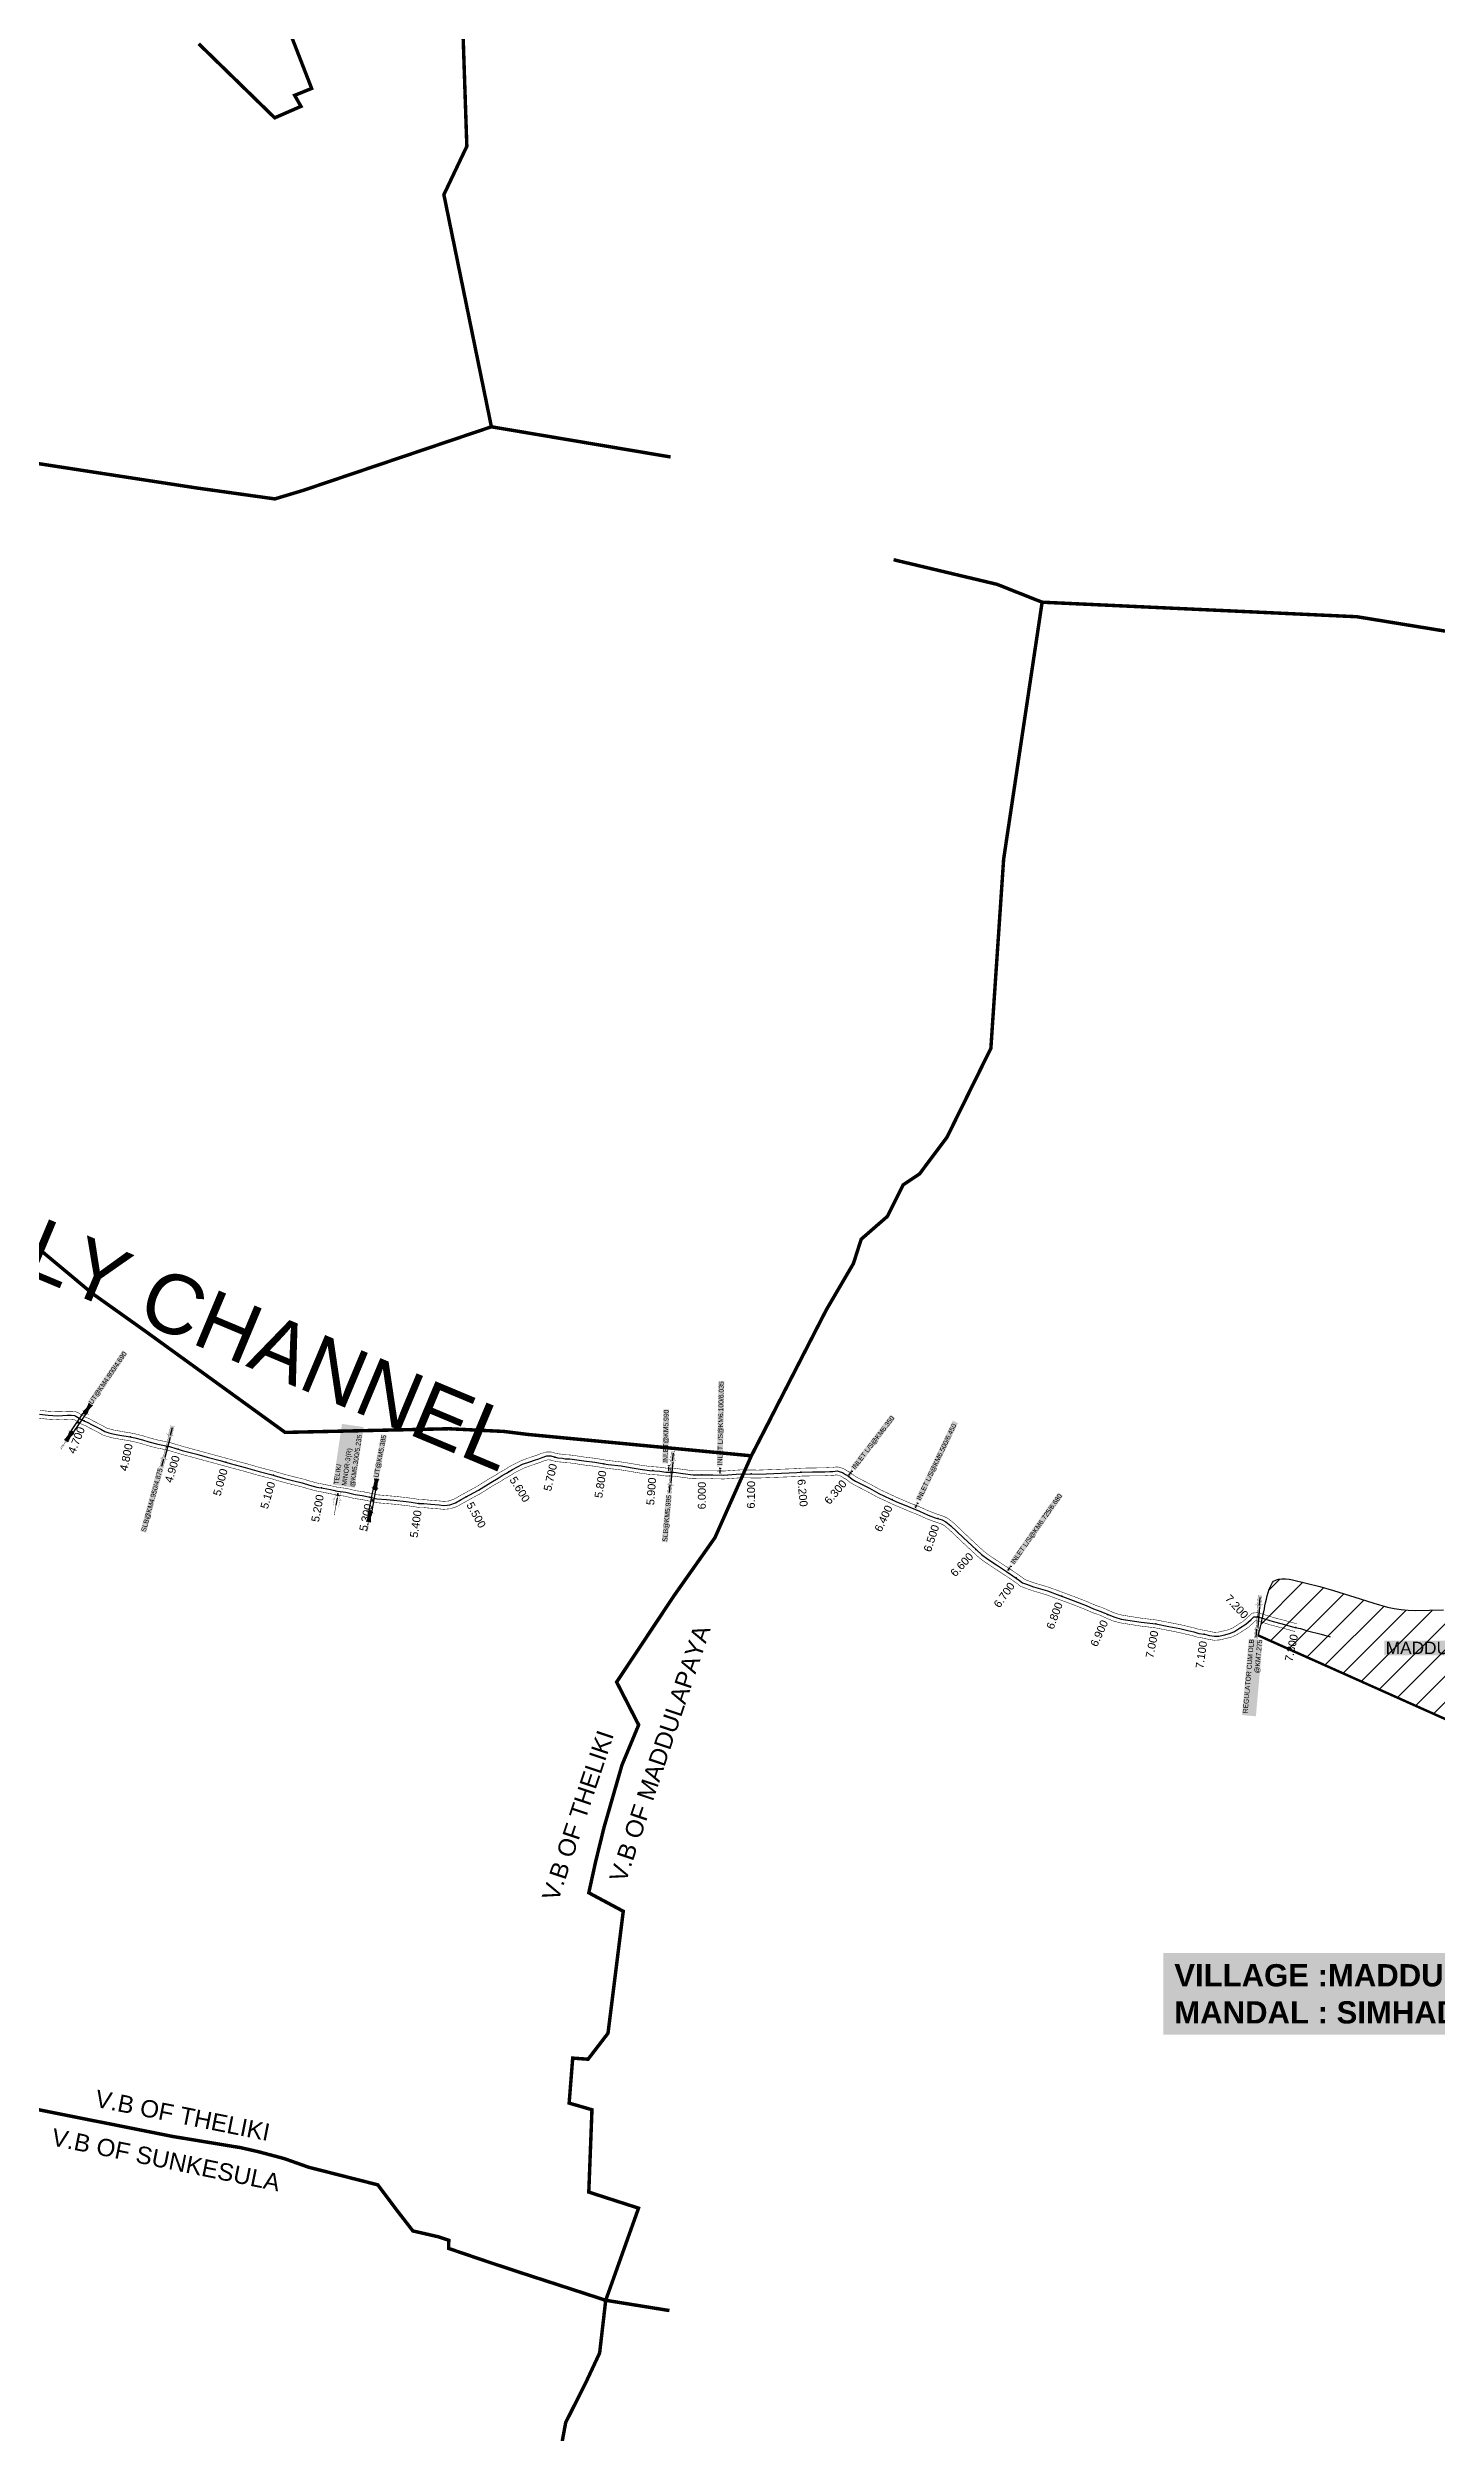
# Model space of a CAD drawing. Header units: inches. Extents: x 174104 to 230935, y 1583276 to 1631460.
# Drawn here: x 200773 to 203582, y 1622188 to 1627011 of the extents above; entities that cross this region are included whole.
import ezdxf
from ezdxf.enums import TextEntityAlignment as Align

# ---------------------------------------------------------------- set-up
doc = ezdxf.new("R2010")
doc.units = ezdxf.units.IN
doc.header["$LTSCALE"] = 15
doc.header["$MEASUREMENT"] = 0
doc.linetypes.add('ACAD_ISO02W100', pattern=[15, 12, -3])
doc.linetypes.add('HIDDEN2', pattern=[0.1875, 0.125, -0.0625])
for name, color, linetype in [('CANAL1', 7, 'Continuous'), ('CHANAGE', 1, 'Continuous'), ('POINT', 2, 'Continuous'), ('STRUCTURE', 5, 'Continuous'), ('TEXT', 1, 'Continuous'), ('text2', 7, 'Continuous'), ('Unknown_Line_Type', 7, 'Continuous'), ('VB', 72, 'Continuous'), ('VILLAGE BOUNDRY', 5, 'Continuous')]:
    doc.layers.add(name, color=color, linetype=linetype)
doc.styles.get("Standard").update_dxf_attribs({"font": 'arial.ttf'})
doc.dimstyles.get("Standard").update_dxf_attribs({"dimtxt": 0.18, "dimasz": 0.18, "dimexe": 0.18, "dimexo": 0.0625, "dimgap": 0.09, "dimtad": 0, "dimtih": 1, "dimtoh": 1, "dimdec": 4, "dimzin": 0, "dimdsep": 46, "dimtxsty": 'Standard', "dimcen": 0.09, "dimadec": 0, "dimazin": 0, "dimtfac": 1, "dimtdec": 4, "dimtofl": 0, "dimtmove": 0, "dimatfit": 3, "dimfxl": 1, "dimtolj": 1, "dimtzin": 0, "dimarcsym": 0})

# ---------------------------------------------------------------- blocks, each defined once
blk = doc.blocks.new('SLB')
at = {"layer": 'STRUCTURE'}
h = blk.add_hatch(dxfattribs=at)
h.set_pattern_fill('DOTS', color=6, scale=20, angle=320.37225, style=0)
h.set_pattern_definition([(320.372247934, (-159.4327, -72.9564), (1.2786241598, 0.5641323054), [0, -1.25])])
h.paths.add_polyline_path([(769699.5, 1706871.1), (769699.5, 1706861.1), (769729.1, 1706861.1), (769732.1, 1706863.1), (769792.1, 1706863.1), (769795.1, 1706861.1), (769824.7, 1706861.1), (769824.7, 1706871.1), (769795.1, 1706871.1), (769792.1, 1706869.1), (769732.1, 1706869.1), (769729.1, 1706871.1)])
at = {"layer": 'STRUCTURE', "color": 6, "linetype": 'ACAD_ISO02W100', "ltscale": 0.5, "const_width": 0.5}
for points in [[(769699.5, 1706871.1), (769729.1, 1706871.1)], [(769699.5, 1706861.1), (769729.1, 1706861.1)], [(769795.1, 1706871.1), (769824.7, 1706871.1)], [(769795.1, 1706861.1), (769824.7, 1706861.1)]]:
    blk.add_lwpolyline(points, dxfattribs=at)
at = {"layer": 'STRUCTURE', "color": 6, "const_width": 0.628}
for points in [[(769726.1, 1706877.1), (769726.1, 1706873.1), (769732.1, 1706869.1), (769792.1, 1706869.1), (769798.1, 1706873.1), (769798.1, 1706877.1)], [(769726.1, 1706855.1), (769726.1, 1706859.1), (769732.1, 1706863.1), (769792.1, 1706863.1), (769798.1, 1706859.1), (769798.1, 1706855.1)]]:
    blk.add_lwpolyline(points, dxfattribs=at)
at = {"layer": 'STRUCTURE', "color": 6}
blk.add_lwpolyline([(769732.1, 1706863.1), (769792.1, 1706863.1)], dxfattribs=at)
blk.add_lwpolyline([(769732.1, 1706863.1), (769792.1, 1706863.1)], dxfattribs=at)
at = {"layer": 'STRUCTURE', "color": 0}
blk.add_circle((769762.1, 1706866.1), 1.24, dxfattribs=at)
for points in [[(769703.8, 1706866), (769726.7, 1706866)], [(769818.6, 1706865.8), (769795.7, 1706865.8)]]:
    blk.add_leader(points, dimstyle='Standard', override={"dimasz": 10, "dimgap": 0.09, "dimtad": 0}, dxfattribs=at)
blk = doc.blocks.new('UT')
at = {"layer": 'STRUCTURE'}
h = blk.add_hatch(dxfattribs=at)
h.set_pattern_fill('DASH', color=150, scale=8, angle=-39.62775, style=0)
h.set_pattern_definition([(320.372247933, (-4370.464, -6260.8811), (1.40800153113, 0.132407282), [1, -1])])
h.paths.add_polyline_path([(765163, 1700681.9), (765165.6, 1700680.6), (765167.2, 1700680.3), (765169.1, 1700680), (765172.4, 1700679.6), (765176.4, 1700679.3), (765179.5, 1700679.5), (765183.1, 1700679.9), (765187.7, 1700680.9), (765188.9, 1700681.2), (765193.1, 1700682.2), (765196.1, 1700680.2), (765196.1, 1700672.2), (765193.1, 1700670.2), (765190.5, 1700670.8), (765188.1, 1700671.3), (765185.5, 1700671.8), (765183.6, 1700672.1), (765181, 1700672.5), (765180.3, 1700672.5), (765178.5, 1700672.6), (765176.7, 1700672.6), (765174.6, 1700672.5), (765172.5, 1700672.3), (765170.4, 1700672), (765168.5, 1700671.7), (765166.1, 1700671.2), (765165, 1700670.8), (765163, 1700669.7)])
h.paths.add_polyline_path([(765259.1, 1700682.2), (765256.1, 1700680.2), (765256.1, 1700672.2), (765259.1, 1700670.2), (765261.9, 1700671), (765264.4, 1700671.6), (765266.4, 1700672), (765269.1, 1700672.5), (765272.7, 1700673), (765276.1, 1700673.1), (765278.6, 1700672.9), (765281.2, 1700672.7), (765283.9, 1700672.3), (765286.4, 1700671.9), (765288, 1700671.3), (765289.2, 1700670.6), (765289.1, 1700682.7), (765287.6, 1700681.8), (765285.7, 1700681.2), (765283, 1700680.7), (765281.2, 1700680.4), (765276.7, 1700679.9), (765272.7, 1700679.9), (765268.7, 1700680.3), (765264.8, 1700681), (765261.2, 1700681.7)])
at = {"layer": 'STRUCTURE', "color": 150, "const_width": 0.628}
for points in [[(765190.1, 1700688.2), (765190.1, 1700684.2), (765196.1, 1700680.2), (765256.1, 1700680.2), (765262.1, 1700684.2), (765262.1, 1700688.2)], [(765190.1, 1700664.2), (765190.1, 1700668.2), (765196.1, 1700672.2), (765256.1, 1700672.2), (765262.1, 1700668.2), (765262.1, 1700664.2)]]:
    blk.add_lwpolyline(points, dxfattribs=at)
at = {"layer": 'STRUCTURE', "color": 150}
for points in [[(765196.1, 1700680.2), (765256.1, 1700680.2)], [(765196.1, 1700672.2), (765256.1, 1700672.2)], [(765196.1, 1700672.2), (765256.1, 1700672.2)]]:
    blk.add_lwpolyline(points, dxfattribs=at)
at = {"layer": 'STRUCTURE', "color": 0}
blk.add_circle((765226.1, 1700676.2), 1.89, dxfattribs=at)
at = {"layer": 'STRUCTURE', "color": 150}
for points in [[(765163, 1700681.9), (765164.4, 1700681.1), (765167.9, 1700680.2), (765171.2, 1700679.8), (765176.1, 1700679.4), (765184.7, 1700680.3), (765193.1, 1700682.2)], [(765163, 1700669.7), (765164.3, 1700670.6), (765167.8, 1700671.6), (765171.2, 1700672.1), (765176, 1700672.6), (765184.7, 1700672), (765193.1, 1700670.2)], [(765289.1, 1700682.7), (765287.8, 1700681.9), (765284.3, 1700680.9), (765280.9, 1700680.4), (765276.1, 1700679.8), (765267.4, 1700680.5), (765259.1, 1700682.2)], [(765289.2, 1700670.6), (765287.8, 1700671.4), (765284.2, 1700672.3), (765280.9, 1700672.7), (765276.1, 1700673.1), (765267.4, 1700672.2), (765259.1, 1700670.2)]]:
    blk.add_spline(points, degree=3, dxfattribs=at)
at = {"layer": 'STRUCTURE', "color": 0}
blk.add_text('STREAM', height=5, dxfattribs=at).set_placement((765148.2, 1700675.8), align=Align.MIDDLE_CENTER)
for points in [[(765190.9, 1700676), (765164.2, 1700675.8)], [(765289.3, 1700676.7), (765265.4, 1700676.4)]]:
    blk.add_leader(points, dimstyle='Standard', override={"dimasz": 10, "dimgap": 0.09, "dimtad": 0}, dxfattribs=at)
blk = doc.blocks.new('OT')
at = {"layer": 'STRUCTURE', "color": 190}
for points, const_width in [([(769751.4, 1706595.8), (769729.4, 1706595.8)], 0.5), ([(769751.4, 1706579), (769729.4, 1706579)], 0.5), ([(769775.2, 1706601.8), (769775.2, 1706597.8), (769769.2, 1706593.8), (769761.8, 1706593.8), (769754.4, 1706593.8), (769748.4, 1706597.8), (769748.4, 1706601.8)], 0.5), ([(769748.4, 1706573), (769748.4, 1706577), (769754.4, 1706581), (769761.8, 1706581), (769761.8, 1706581), (769761.8, 1706581), (769769.2, 1706581), (769775.2, 1706577), (769775.2, 1706573)], 0.5), ([(769761.8, 1706593.8), (769761.8, 1706581)], 2.5)]:
    blk.add_lwpolyline(points, dxfattribs=dict(at, const_width=const_width))
at = {"layer": 'STRUCTURE', "color": 0}
blk.add_circle((769761.8, 1706587.4), 1.87, dxfattribs=at)
blk.add_leader([(769732.6, 1706587.4), (769753.8, 1706587.4)], dimstyle='Standard', override={"dimasz": 10, "dimgap": 0.09, "dimtad": 0}, dxfattribs=at)

msp = doc.modelspace()

# ---------------------------------------------------------------- hatches: boundary and pattern name
at = {"layer": 'text2'}
h = msp.add_hatch(dxfattribs=at)
h.set_pattern_fill('ANSI31', color=5, scale=300)
h.paths.add_polyline_path([(203912.46091, 1623602.15088), (203862.54366, 1623617.31526), (203856.92586, 1623598.82293), (203756.5442, 1623629.82346), (203724.75059, 1623634.59225), (203606.53257, 1623627.39413), (203221.19943, 1623799.6637), (203226.03276, 1623816.86395), (203226.64589, 1623819.51587), (203227.31264, 1623822.46307), (203228.03686, 1623825.72666), (203228.82237, 1623829.32773), (203229.673, 1623833.28737), (203230.59258, 1623837.62668), (203231.58494, 1623842.36673), (203232.65392, 1623847.52864), (203233.80334, 1623853.13348), (203235.03704, 1623859.20235), (203236.36171, 1623865.74731), (203237.82441, 1623872.65358), (203239.50188, 1623879.71291), (203241.47158, 1623886.71487), (203243.81061, 1623893.46523), (203246.59023, 1623900.02888), (203250.05395, 1623906.37506), (203252.39641, 1623908.98109), (203255.31139, 1623910.93178), (203258.65162, 1623912.30343), (203262.22556, 1623913.21875), (203269.45582, 1623914.1009), (203276.60799, 1623914.01692), (203283.69597, 1623913.21082), (203290.73494, 1623911.92601), (203318.62852, 1623905.59626), (203346.20979, 1623898.59543), (203373.51855, 1623890.69391), (203427.80979, 1623873.32992), (203455.0809, 1623864.7143), (203482.62596, 1623857.01644), (203496.54403, 1623853.97238), (203510.5818, 1623851.73397), (203524.74578, 1623850.43529), (203538.99813, 1623849.92379), (203567.57021, 1623850.35034), (203596.04678, 1623851.5164), (203624.51506, 1623852.69173), (203653.07738, 1623853.4449), (203681.62257, 1623854.56317), (203695.82758, 1623855.65603), (203709.95486, 1623857.31658), (203723.97956, 1623859.70146), (203737.8669, 1623862.90243), (203751.57095, 1623866.93892), (203765.02464, 1623871.841), (203778.06191, 1623877.7086), (203790.48692, 1623884.6626), (203802.16708, 1623892.75274), (203813.26697, 1623901.69406), (203856.3015, 1623939.21212), (203866.92565, 1623948.70087), (203877.24119, 1623958.60845), (203887.03068, 1623969.10516), (203895.96935, 1623980.27481), (203903.72252, 1623992.19319), (203910.10876, 1624004.87031), (203921.01697, 1624031.26887), (203926.94982, 1624044.24872), (203933.99368, 1624056.66051), (203941.94512, 1624068.57715), (203950.35854, 1624080.18976), (203958.78826, 1624091.68952), (203966.78913, 1624103.26748), (203974.11424, 1624115.06658), (203981.01255, 1624127.10947), (203994.82942, 1624151.94322), (204002.39835, 1624164.74238), (204010.61105, 1624177.78913), (204014.40949, 1624184.37046), (204017.49272, 1624190.95975), (204019.47581, 1624197.53384), (204019.93451, 1624200.80796), (204019.97382, 1624204.0696), (204018.72614, 1624210.5526), (204016.09331, 1624217.01202), (204008.88848, 1624230.03111), (204005.41512, 1624236.67533), (204002.48991, 1624243.43858), (204000.10368, 1624250.30713), (203998.23242, 1624257.26572), (203996.85212, 1624264.29914), (203995.93877, 1624271.39215), (203995.46834, 1624278.52952), (203995.41684, 1624285.696), (203996.47517, 1624300.05441), (203998.94639, 1624314.30482), (204002.69478, 1624328.2327), (204007.58676, 1624341.62), (204013.48018, 1624354.25738), (204019.77241, 1624366.40494), (204022.66909, 1624372.59107), (204025.17556, 1624379.02135), (204027.12386, 1624385.82269), (204028.34603, 1624393.12204), (204028.67414, 1624401.04632), (204027.94024, 1624409.72246), (204026.11922, 1624419.11028), (204023.67259, 1624428.60031), (204021.16544, 1624437.46195), (204020.06576, 1624441.42881), (204019.16285, 1624444.96458), (204018.52735, 1624447.97794), (204018.2299, 1624450.37756), (204018.34113, 1624452.07212), (204018.93167, 1624452.97029), (204020.06697, 1624452.98658), (204021.72169, 1624452.1375), (204023.79325, 1624450.52638), (204026.17661, 1624448.25932), (204028.76673, 1624445.44239), (204031.45857, 1624442.1817), (204036.72723, 1624434.75336), (204041.14226, 1624426.82302), (204044.06194, 1624419.07193), (204045.54675, 1624411.58936), (204045.81227, 1624404.33377), (204045.07406, 1624397.26366), (204043.54771, 1624390.33749), (204038.99291, 1624376.75089), (204033.85416, 1624363.24559), (204029.24425, 1624349.61588), (204025.56738, 1624335.80249), (204023.18619, 1624321.75475), (204022.59478, 1624314.62717), (204022.46324, 1624307.42227), (204022.83125, 1624300.16807), (204023.72745, 1624292.96007), (204025.17917, 1624285.90171), (204027.21374, 1624279.09641), (204029.85836, 1624272.64735), (204033.11597, 1624266.61507), (204036.93705, 1624260.96783), (204041.26522, 1624255.66187), (204046.04413, 1624250.65343), (204051.21742, 1624245.89875), (204062.52164, 1624236.97564), (204074.72698, 1624228.54243), (204100.03761, 1624211.74601), (204112.41098, 1624203.11028), (204118.54539, 1624199.12223), (204124.68942, 1624195.59683), (204130.87644, 1624192.71615), (204137.13982, 1624190.66228), (204143.50607, 1624189.57796), (204149.97067, 1624189.42728), (204156.52028, 1624190.12368), (204163.14155, 1624191.58058), (204169.82114, 1624193.71143), (204176.54571, 1624196.42964), (204190.07642, 1624203.28187), (204203.62696, 1624211.44471), (204230.40097, 1624228.83101), (204237.04969, 1624232.64073), (204243.74013, 1624235.84691), (204250.50684, 1624238.24329), (204257.38441, 1624239.62357), (204264.40739, 1624239.78151), (204271.61035, 1624238.51081), (204279.00144, 1624235.63001), (204286.18162, 1624231.34004), (204292.4321, 1624226.14207), (204294.9814, 1624223.36173), (204297.02551, 1624220.54535), (204298.47351, 1624217.7566), (204299.23447, 1624215.05912), (204299.22398, 1624212.5136), (204298.44844, 1624210.13907), (204296.98088, 1624207.92402), (204294.8959, 1624205.85623), (204292.26807, 1624203.92348), (204289.17197, 1624202.11356), (204281.87332, 1624198.8133), (204273.5966, 1624195.8577), (204256.49395, 1624190.58947), (204248.6503, 1624188.08195), (204241.38911, 1624185.53055), (204234.64499, 1624182.83948), (204228.35255, 1624179.91297), (204222.44641, 1624176.65524), (204216.86119, 1624172.97051), (204211.53149, 1624168.76302), (204206.39194, 1624163.93698), (204201.39247, 1624158.40875), (204196.75791, 1624152.31223), (204192.95069, 1624145.96939), (204190.44105, 1624139.7084), (204189.81953, 1624136.71099), (204189.67094, 1624133.841), (204189.97501, 1624131.09367), (204190.70582, 1624128.46096), (204193.34381, 1624123.50721), (204197.37734, 1624118.91542), (204202.59882, 1624114.62122), (204208.80068, 1624110.56025), (204215.77533, 1624106.66816), (204223.31519, 1624102.88059), (204239.26024, 1624095.3616), (204254.97519, 1624087.48843), (204262.22897, 1624083.25863), (204268.90094, 1624078.77886), (204275.03, 1624074.06395), (204280.66814, 1624069.13295), (204285.86731, 1624064.00491), (204290.67951, 1624058.69886), (204299.35084, 1624047.62891), (204307.09792, 1624036.07545), (204321.48254, 1624012.12738), (204328.95165, 1624000.03745), (204337.09586, 1623988.06692), (204345.92153, 1623976.3267), (204355.3185, 1623964.91592), (204365.17656, 1623953.93367), (204375.38546, 1623943.47908), (204385.83498, 1623933.65126), (204396.4149, 1623924.54932), (204407.01499, 1623916.27237), (204417.53981, 1623908.89742), (204438.83359, 1623895.88956), (204450.0237, 1623889.49655), (204461.85826, 1623882.6685), (204474.54899, 1623875.02366), (204481.28157, 1623870.77565), (204488.3076, 1623866.18028), (204495.65352, 1623861.18984), (204503.34492, 1623855.757), (204506.86546, 1623853.05783), (204507.97683, 1623851.95341), (204508.34407, 1623851.14494), (204507.82727, 1623850.69427), (204506.55823, 1623850.5544), (204504.71774, 1623850.65868), (204502.48657, 1623850.94049), (204493.06069, 1623852.58439), (204489.13086, 1623853.29395), (204485.648, 1623853.92452), (204473.46012, 1623856.16634), (204460.53973, 1623858.69228), (204446.73744, 1623861.74179), (204432.48603, 1623865.45988), (204418.21826, 1623869.99152), (204404.36693, 1623875.48173), (204391.31253, 1623882.04771), (204379.08142, 1623889.61839), (204367.55306, 1623898.0446), (204356.60639, 1623907.17691), (204346.12038, 1623916.86589), (204326.04617, 1623937.31614), (204306.41383, 1623958.2615), (204267.10799, 1623999.84137), (204247.18055, 1624020.08928), (204226.90286, 1624039.72071), (204206.09411, 1624058.59878), (204184.41013, 1624076.7472), (204161.4768, 1624094.21914), (204149.42471, 1624102.7179), (204136.91582, 1624110.8008), (204130.47028, 1624114.3591), (204123.88632, 1624117.38943), (204117.15565, 1624119.73743), (204110.26999, 1624121.24869), (204103.22106, 1624121.76882), (204096.02357, 1624121.16254), (204088.87031, 1624119.44257), (204082.03728, 1624116.69077), (204075.80093, 1624112.98938), (204070.43721, 1624108.42066), (204066.11319, 1624103.07468), (204062.75026, 1624097.05901), (204060.23615, 1624090.48363), (204058.45861, 1624083.45853), (204057.30538, 1624076.09368), (204056.66417, 1624068.49909), (204056.46882, 1624053.06055), (204057.01848, 1624037.95719), (204058.83055, 1624009.19217), (204060.21096, 1623981.3559), (204060.22336, 1623967.41049), (204059.5029, 1623953.31053), (204057.8264, 1623939.08987), (204054.96642, 1623924.80082), (204052.96956, 1623917.7332), (204050.45482, 1623910.89477), (204047.30714, 1623904.43571), (204043.41142, 1623898.50621), (204038.65388, 1623893.25532), (204033.09081, 1623888.67943), (204021.16919, 1623880.28542), (204015.68146, 1623875.77963), (204011.08964, 1623870.60953), (204007.69217, 1623864.53593), (204005.0915, 1623857.85137), (204002.66963, 1623851.01685), (203999.8149, 1623844.48795), (203996.26863, 1623838.42022), (203992.30017, 1623832.52039), (203988.22221, 1623826.45845), (203984.49937, 1623820.01963), (203983.06214, 1623816.70237), (203982.08231, 1623813.35777), (203981.6903, 1623810.01422), (203981.95586, 1623806.69668), (203982.8329, 1623803.42351), (203984.26229, 1623800.21236), (203986.1849, 1623797.08086), (203988.54161, 1623794.04665), (203994.32084, 1623788.34067), (204001.11602, 1623783.18837), (204015.5928, 1623773.94919), (204022.1701, 1623769.46299), (204027.57047, 1623764.79951), (204029.65676, 1623762.33889), (204031.24176, 1623759.75908), (204032.25645, 1623757.03511), (204032.63182, 1623754.14204), (204032.29896, 1623751.05506), (204031.23393, 1623747.8057), (204029.52379, 1623744.56479), (204027.27251, 1623741.52426), (204024.58402, 1623738.87605), (204021.5621, 1623736.81032), (204018.29816, 1623735.38478), (204014.86297, 1623734.43639), (204007.75414, 1623733.23539), (204000.78093, 1623731.75041), (203994.25408, 1623729.17808), (203988.1598, 1623725.61888), (203982.46051, 1623721.23958), (203977.11863, 1623716.20692), (203972.0966, 1623710.68765), (203967.35683, 1623704.84852), (203958.57378, 1623692.8777), (203954.46491, 1623687.0597), (203950.72974, 1623681.08795), (203947.77172, 1623674.20617), (203945.1947, 1623666.82771), (203943.55755, 1623663.62201), (203941.40658, 1623661.12419), (203938.53618, 1623659.61618), (203934.98726, 1623659.05192), (203927.41028, 1623658.71771), (203924.19815, 1623657.87907), (203921.84374, 1623655.97357), (203920.28465, 1623653.08937), (203919.31769, 1623649.50098), (203918.3468, 1623641.31048), (203917.51765, 1623633.31876), (203916.5371, 1623625.96691), (203915.47847, 1623619.21335), (203914.41526, 1623613.01623), (203913.40663, 1623607.33727)])
h.paths.add_polyline_path([(203470.33763, 1623748.12159), (203859.33831, 1623748.12159), (203859.33831, 1623799.63933), (203470.33763, 1623799.63933)], flags=24)

# ---------------------------------------------------------------- linework, layer by layer
at = {"layer": 'CANAL1', "color": 200, "const_width": 1}
for points in [[(200757.32021, 1624254.87421), (200774.18979, 1624252.91432), (200792.59351, 1624252.0419), (200802.23312, 1624252.31598), (200811.6461, 1624252.79744), (200820.71166, 1624252.9685), (200828.34923, 1624252.22487), (200833.54826, 1624250.55011), (200837.50055, 1624247.93989), (200844.23893, 1624244.04796), (200849.3449, 1624240.89723), (200857.34656, 1624237.67091), (200865.00555, 1624233.36363), (200883.90147, 1624223.73745), (200891.63354, 1624219.21851), (200898.44677, 1624217.29759), (200906.55517, 1624214.92652), (200916.01028, 1624213.36256), (200924.20609, 1624211.59527), (200936.62083, 1624209.91127), (200950.94461, 1624206.97711), (200967.02385, 1624202.94388), (200979.65495, 1624198.90397), (200997.43461, 1624194.23449), (201007.18898, 1624192.47774), (201021.03315, 1624189.35129), (201047.33569, 1624181.47776), (201076.37846, 1624173.62819), (201097.61337, 1624167.84368), (201123.685, 1624160.83391), (201143.90157, 1624155.21175), (201174.67708, 1624147.00636), (201202.54968, 1624138.97751), (201226.38746, 1624132.79337), (201251.27271, 1624125.55749), (201269.65741, 1624120.75034), (201289.68543, 1624115.84057), (201304.72222, 1624111.40458), (201318.99291, 1624107.5306), (201331.70419, 1624105.12718), (201346.26864, 1624102.23091), (201360.64069, 1624098.949), (201377.37763, 1624096.97552), (201396.32233, 1624092.23099), (201410.12569, 1624090.41391), (201426.90861, 1624086.97619), (201439.66407, 1624083.95889), (201459.08001, 1624082.26413), (201473.41021, 1624081.08307), (201498.86835, 1624078.29483), (201509.48944, 1624076.84393), (201524.75676, 1624074.49434), (201534.2665, 1624074.22764), (201548.42433, 1624072.81277), (201565.21017, 1624071.55755), (201573.803, 1624070.68284), (201580.09194, 1624071.15617), (201584.30257, 1624071.53915), (201594.35033, 1624075.02875), (201605.50045, 1624081.47127), (201622.89465, 1624091.04511), (201640.14794, 1624100.37041), (201665.01197, 1624116.0306), (201679.55406, 1624124.26672), (201688.06556, 1624129.78673), (201696.471, 1624134.40871), (201708.92954, 1624142.17298), (201730.36968, 1624153.05197), (201745.06574, 1624158.34914), (201755.05746, 1624161.74516), (201763.18812, 1624164.48095), (201770.0704, 1624167.21407), (201781.40634, 1624170.6181), (201791.98743, 1624170.51785), (201799.16443, 1624168.29037), (201805.79435, 1624166.78963), (201815.00115, 1624165.93875), (201820.32583, 1624165.04016), (201830.00037, 1624164.5051), (201844.1236, 1624162.57605), (201858.2613, 1624160.32754), (201880.36375, 1624157.71394), (201907.47916, 1624153.27573), (201933.86644, 1624150.31778), (201952.60524, 1624147.28529), (201972.40659, 1624143.90408), (201990.7837, 1624141.29715), (202012.02482, 1624139.77412), (202023.86392, 1624137.98845), (202039.76347, 1624137.80948), (202058.75113, 1624135.27036), (202078.8192, 1624132.49891), (202101.02658, 1624132.41789), (202117.94332, 1624132.4925), (202139.70349, 1624132.02255), (202174.10749, 1624134.42437), (202210.1991, 1624133.94235), (202241.22861, 1624135.13373), (202287.37128, 1624136.93825), (202297.7368, 1624137.89547), (202319.80042, 1624138.30566), (202344.60811, 1624138.52265), (202354.39919, 1624139.1274), (202355.40341, 1624139.19125), (202360.48214, 1624139.31076), (202364.41158, 1624139.98465), (202370.41454, 1624140.36616), (202375.9272, 1624139.15532), (202384.33425, 1624136.05634), (202390.67616, 1624131.95555), (202397.19383, 1624128.7004), (202404.91904, 1624122.18921), (202410.72579, 1624118.78407), (202438.60318, 1624104.3811), (202457.341, 1624094.0749), (202491.90318, 1624077.97915), (202519.62457, 1624066.25272), (202539.47011, 1624058.36205), (202556.79415, 1624050.41376), (202570.7005, 1624045.23828), (202585.03507, 1624040.50763), (202594.0369, 1624035.94709), (202604.75554, 1624027.50961), (202617.4832, 1624015.59101), (202630.90481, 1624002.73253), (202647.52872, 1623987.14717), (202666.91965, 1623969.24164), (202679.07628, 1623960.16298), (202696.44291, 1623948.77693), (202716.26949, 1623935.61234), (202729.63074, 1623926.92399), (202743.43905, 1623917.24581), (202748.58541, 1623913.05153), (202755.26665, 1623910.43254), (202769.40907, 1623905.43037), (202797.50562, 1623897.08814), (202822.65696, 1623887.82915), (202849.89518, 1623877.80723), (202876.49814, 1623867.41572), (202891.03847, 1623860.98334), (202906.21365, 1623855.74126), (202925.76337, 1623846.93098), (202933.69184, 1623843.8574), (202946.07232, 1623840.58529), (202985.91742, 1623834.29654), (203015.28329, 1623830.77063), (203041.81516, 1623825.65225), (203064.18793, 1623821.21095), (203080.94175, 1623817.27572), (203092.97162, 1623814.39918), (203103.15369, 1623811.29723), (203114.18545, 1623809.73636), (203124.56504, 1623807.16839), (203133.2097, 1623805.83436), (203140.84026, 1623806.30109), (203152.02835, 1623808.87127), (203162.40647, 1623811.49828), (203169.94289, 1623814.8871), (203179.27105, 1623820.68859), (203191.68281, 1623828.67956), (203201.50138, 1623837.73522), (203204.38053, 1623840.4145), (203209.19023, 1623844.68497), (203219.42107, 1623845.59092), (203225.06627, 1623843.91511), (203236.44555, 1623840.74399), (203253.94097, 1623835.25106), (203271.53931, 1623830.77768), (203297.20475, 1623823.68737), (203299.01182, 1623823.30071)], [(200754.91552, 1624239.04597), (200772.88624, 1624236.95815), (200792.44185, 1624236.03112), (200802.86923, 1624236.3276), (200812.20583, 1624236.80515), (200820.08524, 1624236.95383), (200825.08363, 1624236.46717), (200826.55805, 1624235.99221), (200829.08307, 1624234.3246), (200836.03493, 1624230.30938), (200842.10022, 1624226.56669), (200850.40462, 1624223.2183), (200857.4495, 1624219.25638), (200876.22701, 1624209.69053), (200885.32469, 1624204.37347), (200894.03043, 1624201.91896), (200902.99137, 1624199.2986), (200913.01668, 1624197.64033), (200921.44031, 1624195.8239), (200933.93706, 1624194.12878), (200947.39111, 1624191.37279), (200962.63592, 1624187.54886), (200975.18262, 1624183.53594), (200993.97917, 1624178.5994), (201004.00719, 1624176.79336), (201016.97191, 1624173.86552), (201042.95341, 1624166.08809), (201072.18851, 1624158.18654), (201093.43357, 1624152.39926), (201119.46433, 1624145.40048), (201139.69705, 1624139.77383), (201170.40129, 1624131.58745), (201198.32562, 1624123.54369), (201222.144, 1624117.36459), (201247.01451, 1624110.13299), (201265.72865, 1624105.2397), (201285.51479, 1624100.38923), (201300.36221, 1624096.00911), (201315.40528, 1624091.92545), (201328.65752, 1624089.41974), (201342.92667, 1624086.5822), (201357.91508, 1624083.15954), (201374.48549, 1624081.2057), (201393.3249, 1624076.48754), (201407.47287, 1624074.62509), (201423.4609, 1624071.35019), (201437.11342, 1624068.12069), (201457.72724, 1624066.32137), (201471.88186, 1624065.15479), (201496.91424, 1624062.41317), (201507.18964, 1624061.00949), (201523.31003, 1624058.52862), (201533.2454, 1624058.24999), (201547.03203, 1624056.87221), (201563.80318, 1624055.61809), (201573.59159, 1624054.62168), (201581.41709, 1624055.21065), (201586.36232, 1624055.66045), (201587.56966, 1624055.73634), (201601.03724, 1624060.41364), (201613.36115, 1624067.53438), (201630.55616, 1624076.99858), (201648.22425, 1624086.54808), (201673.22245, 1624102.29277), (201687.85704, 1624110.58128), (201696.28409, 1624116.04652), (201704.56296, 1624120.59891), (201716.79586, 1624128.22256), (201736.72662, 1624138.33567), (201750.35336, 1624143.24739), (201760.18318, 1624146.58839), (201768.69602, 1624149.45277), (201775.33369, 1624152.08876), (201783.68258, 1624154.59582), (201789.4876, 1624154.54082), (201795.02056, 1624152.82359), (201803.28128, 1624150.9537), (201812.93078, 1624150.06191), (201818.54724, 1624149.11408), (201828.47348, 1624148.5651), (201841.78412, 1624146.74704), (201856.06442, 1624144.47585), (201878.13096, 1624141.86649), (201905.29434, 1624137.42043), (201931.69594, 1624134.46088), (201949.98062, 1624131.50188), (201969.93592, 1624128.09438), (201989.08589, 1624125.3778), (202010.25685, 1624123.85981), (202022.57458, 1624122.00195), (202038.6088, 1624121.82147), (202056.59633, 1624119.41609), (202077.69055, 1624116.50292), (202101.03267, 1624116.41776), (202117.80584, 1624116.49174), (202140.0887, 1624116.0105), (202174.55858, 1624118.41692), (202210.39933, 1624117.93825), (202241.84247, 1624119.14551), (202288.42028, 1624120.96704), (202298.62234, 1624121.90917), (202320.0191, 1624122.30696), (202345.17166, 1624122.52697), (202355.4, 1624123.15872), (202356.09952, 1624123.2032), (202362.03086, 1624123.34277), (202366.27651, 1624124.0709), (202369.18173, 1624124.25553), (202371.42291, 1624123.76326), (202377.13599, 1624121.65732), (202382.73342, 1624118.03793), (202388.33972, 1624115.23795), (202395.64971, 1624109.07673), (202403.00137, 1624104.76563), (202431.07436, 1624090.26161), (202450.10006, 1624079.79707), (202485.40706, 1624063.35445), (202513.55138, 1624051.44911), (202533.17409, 1624043.64705), (202550.65938, 1624035.62477), (202565.40115, 1624030.13838), (202578.87782, 1624025.69085), (202585.38873, 1624022.39227), (202594.31992, 1624015.36183), (202606.48026, 1624003.97449), (202619.8985, 1623991.11923), (202636.62969, 1623975.43329), (202656.67776, 1623956.92096), (202669.89446, 1623947.05063), (202687.63126, 1623935.42189), (202707.4829, 1623922.24066), (202720.67524, 1623913.66214), (202733.78066, 1623904.47663), (202740.41671, 1623899.06824), (202749.67779, 1623895.43797), (202764.46111, 1623890.20912), (202792.45966, 1623881.89599), (202817.12951, 1623872.81425), (202844.22144, 1623862.84615), (202870.34791, 1623852.64077), (202885.17962, 1623846.07949), (202900.3025, 1623840.85547), (202919.58039, 1623832.1677), (202928.74067, 1623828.61659), (202942.77238, 1623824.90806), (202983.71577, 1623818.44597), (203012.8111, 1623814.95255), (203038.74205, 1623809.95009), (203060.79989, 1623805.57131), (203077.25195, 1623801.70695), (203088.77584, 1623798.9514), (203099.68069, 1623795.62926), (203111.13546, 1623794.00854), (203121.41733, 1623791.46475), (203132.46955, 1623789.75919), (203143.13535, 1623790.41156), (203155.78307, 1623793.31707), (203167.69063, 1623796.33122), (203177.48244, 1623800.7342), (203187.82722, 1623807.16796), (203201.51057, 1623815.97761), (203212.37512, 1623825.99797), (203215.14348, 1623828.57415), (203215.8633, 1623829.21327), (203217.79293, 1623829.38414), (203220.64175, 1623828.53845), (203231.90041, 1623825.40094), (203249.57038, 1623819.85322), (203267.43773, 1623815.31145), (203293.39732, 1623808.13988), (203295.58108, 1623807.67262)]]:
    msp.add_lwpolyline(points, dxfattribs=at)
at = {"layer": 'CANAL1', "color": 1, "linetype": 'HIDDEN2', "ltscale": 4, "const_width": 1}
msp.add_lwpolyline([(200756.11786, 1624246.96009), (200773.53802, 1624244.93624), (200792.51768, 1624244.03651), (200802.55118, 1624244.32179), (200811.92596, 1624244.8013), (200820.39845, 1624244.96117), (200826.71643, 1624244.34602), (200830.05316, 1624243.27116), (200833.29181, 1624241.13225), (200840.13693, 1624237.17867), (200845.72256, 1624233.73196), (200853.87559, 1624230.4446), (200861.22752, 1624226.31), (200880.06424, 1624216.71399), (200888.47912, 1624211.79599), (200896.2386, 1624209.60828), (200904.77327, 1624207.11256), (200914.51348, 1624205.50144), (200922.8232, 1624203.70958), (200935.27895, 1624202.02003), (200949.16786, 1624199.17495), (200964.82989, 1624195.24637), (200977.41879, 1624191.21995), (200995.70689, 1624186.41694), (201005.59808, 1624184.63555), (201019.00253, 1624181.6084), (201045.14455, 1624173.78292), (201074.28349, 1624165.90737), (201095.52347, 1624160.12147), (201121.57466, 1624153.11719), (201141.79931, 1624147.49279), (201172.53919, 1624139.2969), (201200.43765, 1624131.2606), (201224.26573, 1624125.07898), (201249.14361, 1624117.84524), (201267.69303, 1624112.99502), (201287.60011, 1624108.1149), (201302.54222, 1624103.70684), (201317.19909, 1624099.72802), (201330.18086, 1624097.27346), (201344.59765, 1624094.40655), (201359.27789, 1624091.05427), (201375.93156, 1624089.09061), (201394.82361, 1624084.35926), (201408.79928, 1624082.5195), (201425.18476, 1624079.16319), (201438.38875, 1624076.03979), (201458.40363, 1624074.29275), (201472.64604, 1624073.11893), (201497.89129, 1624070.354), (201508.33954, 1624068.92671), (201524.03339, 1624066.51148), (201533.75595, 1624066.23881), (201547.72818, 1624064.84249), (201564.50667, 1624063.58782), (201573.69729, 1624062.65226), (201580.75451, 1624063.18341), (201585.74895, 1624063.63769), (201585.97727, 1624063.65204), (201597.69379, 1624067.72119), (201609.4308, 1624074.50282), (201626.72541, 1624084.02184), (201644.1861, 1624093.45924), (201669.11721, 1624109.16168), (201683.70555, 1624117.424), (201692.17483, 1624122.91663), (201700.51698, 1624127.50381), (201712.8627, 1624135.19777), (201733.54815, 1624145.69382), (201747.70955, 1624150.79826), (201757.62032, 1624154.16677), (201765.94207, 1624156.96686), (201772.70205, 1624159.65142), (201782.54446, 1624162.60696), (201790.73751, 1624162.52933), (201797.09249, 1624160.55698), (201804.53781, 1624158.87167), (201813.96597, 1624158.00033), (201819.43654, 1624157.07712), (201829.23692, 1624156.5351), (201842.95386, 1624154.66155), (201857.16286, 1624152.40169), (201879.24735, 1624149.79021), (201906.38675, 1624145.34808), (201932.78119, 1624142.38933), (201951.29293, 1624139.39358), (201971.17125, 1624135.99923), (201989.9348, 1624133.33748), (202011.14084, 1624131.81696), (202023.21925, 1624129.9952), (202039.18613, 1624129.81548), (202057.67373, 1624127.34322), (202078.25487, 1624124.50091), (202101.02962, 1624124.41783), (202117.87458, 1624124.49212), (202139.8961, 1624124.01653), (202174.33304, 1624126.42065), (202210.29922, 1624125.9403), (202241.53554, 1624127.13962), (202287.89578, 1624128.95265), (202298.17957, 1624129.90232), (202319.90976, 1624130.30631), (202344.88988, 1624130.52481), (202354.89959, 1624131.14306), (202355.75146, 1624131.19722), (202361.2565, 1624131.32676), (202365.34404, 1624132.02777), (202369.79813, 1624132.31085), (202373.67505, 1624131.45929), (202380.73512, 1624128.85683), (202386.70479, 1624124.99674), (202392.76677, 1624121.96918), (202400.28438, 1624115.63297), (202406.86358, 1624111.77485), (202434.83877, 1624097.32136), (202453.72053, 1624086.93598), (202488.65512, 1624070.6668), (202516.58797, 1624058.85092), (202536.3221, 1624051.00455), (202553.72676, 1624043.01927), (202568.05082, 1624037.68833), (202581.95645, 1624033.09924), (202589.71282, 1624029.16968), (202599.53773, 1624021.43572), (202611.98173, 1624009.78275), (202625.40166, 1623996.92588), (202642.0792, 1623981.29023), (202661.79871, 1623963.0813), (202674.48537, 1623953.60681), (202692.03709, 1623942.09941), (202711.8762, 1623928.9265), (202725.15299, 1623920.29306), (202738.60985, 1623910.86122), (202744.50106, 1623906.05988), (202752.47222, 1623902.93526), (202766.93509, 1623897.81975), (202794.98264, 1623889.49207), (202819.89324, 1623880.3217), (202847.05831, 1623870.32669), (202873.42303, 1623860.02824), (202888.10904, 1623853.53141), (202903.25807, 1623848.29837), (202922.67188, 1623839.54934), (202931.21625, 1623836.237), (202944.42235, 1623832.74667), (202984.81659, 1623826.37126), (203014.04719, 1623822.86159), (203040.27861, 1623817.80117), (203062.49391, 1623813.39113), (203079.09685, 1623809.49134), (203090.87373, 1623806.67529), (203101.41719, 1623803.46325), (203112.66046, 1623801.87245), (203122.99118, 1623799.31657), (203132.83962, 1623797.79677), (203141.9878, 1623798.35633), (203153.90571, 1623801.09417), (203165.04855, 1623803.91475), (203173.71267, 1623807.81065), (203183.54914, 1623813.92827), (203196.59669, 1623822.32859), (203206.93825, 1623831.8666), (203209.76201, 1623834.49433), (203212.52676, 1623836.94912), (203218.607, 1623837.48753), (203222.85401, 1623836.22678), (203234.17298, 1623833.07247), (203251.75568, 1623827.55214), (203269.48852, 1623823.04456), (203295.30104, 1623815.91362), (203297.22382, 1623815.5022)], dxfattribs=at)
at = {"layer": 'CANAL1', "color": 1, "linetype": 'HIDDEN2', "ltscale": 4, "const_width": 1, "elevation": 142}
msp.add_lwpolyline([(201360.11615, 1624086.20938), (201352.29626, 1624042.40029)], dxfattribs=at)
at = {"layer": 'POINT'}
for p in [(200835, 1624230, 144), (201014, 1624181, 145), (202029, 1624137, 148), (202034, 1624129, 149), (202133.01901, 1624132.16692), (202397.19383, 1624128.7004), (201360, 1624086, 146), (201430, 1624073, 147), (202530.01271, 1624062.12235), (202717.83846, 1623934.59209), (203221, 1623837, 154)]:
    msp.add_point(p, dxfattribs=at)
at = {"layer": 'text2', "color": 1, "const_width": 5, "elevation": 154}
msp.add_lwpolyline([(203221.19943, 1623799.6637), (203606.53257, 1623627.39413), (203640.63292, 1623627.52699), (203689.84744, 1623631.66065), (203724.75059, 1623634.59225), (203756.5442, 1623629.82346), (203797.25025, 1623616.95181), (203856.92586, 1623598.82293), (203862.54366, 1623617.31526)], dxfattribs=at)
at = {"layer": 'text2', "color": 5}
msp.add_polyline3d([(203606.53257, 1623627.39413, 154), (203221.19943, 1623799.6637, 154), (203226.03276, 1623816.86395, 42.45487), (203226.64589, 1623819.51587, 35.87015), (203227.31264, 1623822.46307, 29.72892), (203228.03686, 1623825.72666, 24.06284), (203228.82237, 1623829.32773, 18.9036), (203229.673, 1623833.28737, 14.28288), (203230.59258, 1623837.62668, 10.23235), (203231.58494, 1623842.36673, 6.78369), (203232.65392, 1623847.52864, 3.96857), (203233.80334, 1623853.13348, 1.81868), (203235.03704, 1623859.20235, 0.36569), (203236.36171, 1623865.74731, -0.36977), (203237.82441, 1623872.65358, -0.52213), (203239.50188, 1623879.71291, -0.34012), (203241.47158, 1623886.71487, -0.07512), (203243.81061, 1623893.46523, 0.03674), (203246.59023, 1623900.02888, 0.0035), (203250.05395, 1623906.37506, -0.00505), (203252.39641, 1623908.98109, 0.00052), (203255.31139, 1623910.93178, 0.00294), (203258.65162, 1623912.30343, 0.00248), (203262.22556, 1623913.21875, 0.00066), (203269.45582, 1623914.1009, -0.00225), (203276.60799, 1623914.01692, -0.00308), (203283.69597, 1623913.21082, -0.00251), (203290.73494, 1623911.92601, -0.0012), (203318.62852, 1623905.59626, 0.00167), (203346.20979, 1623898.59543, 0.00024), (203373.51855, 1623890.69391, -0.00091), (203427.80979, 1623873.32992, -0.00042), (203455.0809, 1623864.7143, 0.00005), (203482.62596, 1623857.01644, 0.00011), (203496.54403, 1623853.97238, 0.00006), (203510.5818, 1623851.73397, 0), (203524.74578, 1623850.43529, -0.00002), (203538.99813, 1623849.92379, -0.00002), (203567.57021, 1623850.35034, 0), (203596.04678, 1623851.5164, 0.00001)], dxfattribs=at)
at = {"layer": 'text2', "color": 3}
for p in [(200846.5065, 1624233.41587), (200940.01628, 1624201.04961), (201036.81499, 1624176.27633), (201798.59394, 1624160.21711), (201133.26163, 1624149.86709), (201229.71494, 1624123.49451), (201705.59293, 1624130.66719), (201897.60694, 1624146.78515), (201996.59129, 1624132.86019), (202096.05629, 1624124.43597), (202195.96521, 1624126.13174), (202295.87154, 1624129.68918), (202393.21728, 1624121.58947), (201326.36767, 1624097.99445), (201424.49465, 1624079.30455), (201523.5643, 1624066.58367), (201619.43052, 1624080.00671), (202481.00015, 1624074.23175), (202573.32758, 1624035.94691), (202650.32301, 1623973.67792), (202731.62813, 1623915.75467), (202823.80573, 1623878.88215), (202916.78074, 1623842.20424), (203014.42027, 1623822.78962), (203203.49101, 1623828.68722), (203112.14092, 1623801.94596), (203297.22382, 1623815.5022)]:
    msp.add_point(p, dxfattribs=at)
at = {"layer": 'Unknown_Line_Type', "color": 2}
msp.add_lwpolyline([(200756.118, 1624246.96), (200773.538, 1624244.936), (200792.518, 1624244.037), (200802.551, 1624244.322), (200811.926, 1624244.801), (200820.398, 1624244.961), (200826.716, 1624244.346), (200830.053, 1624243.271), (200833.292, 1624241.132), (200840.137, 1624237.179), (200845.723, 1624233.732), (200853.876, 1624230.445), (200861.228, 1624226.31), (200880.064, 1624216.714), (200888.479, 1624211.796), (200896.239, 1624209.608), (200904.773, 1624207.113), (200914.513, 1624205.501), (200922.823, 1624203.71), (200935.279, 1624202.02), (200949.168, 1624199.175), (200964.83, 1624195.246), (200977.419, 1624191.22), (200995.707, 1624186.417), (201005.598, 1624184.636), (201019.003, 1624181.608), (201045.145, 1624173.783), (201074.283, 1624165.907), (201095.523, 1624160.121), (201121.575, 1624153.117), (201141.799, 1624147.493), (201172.539, 1624139.297), (201200.438, 1624131.261), (201224.266, 1624125.079), (201249.144, 1624117.845), (201267.693, 1624112.995), (201287.6, 1624108.115), (201302.542, 1624103.707), (201317.199, 1624099.728), (201330.181, 1624097.273), (201344.598, 1624094.407), (201359.278, 1624091.054), (201375.932, 1624089.091), (201394.824, 1624084.359), (201408.799, 1624082.519), (201425.185, 1624079.163), (201438.389, 1624076.04), (201458.404, 1624074.293), (201472.646, 1624073.119), (201497.891, 1624070.354), (201508.34, 1624068.927), (201524.033, 1624066.511), (201533.756, 1624066.239), (201547.728, 1624064.842), (201564.507, 1624063.588), (201573.697, 1624062.652), (201580.755, 1624063.183), (201585.749, 1624063.638), (201585.977, 1624063.652), (201597.694, 1624067.721), (201609.431, 1624074.503), (201626.725, 1624084.022), (201644.186, 1624093.459), (201669.117, 1624109.162), (201683.706, 1624117.424), (201692.175, 1624122.917), (201700.517, 1624127.504), (201712.863, 1624135.198), (201733.548, 1624145.694), (201747.71, 1624150.798), (201757.62, 1624154.167), (201765.942, 1624156.967), (201772.702, 1624159.651), (201782.544, 1624162.607), (201790.738, 1624162.529), (201797.092, 1624160.557), (201804.538, 1624158.872), (201813.966, 1624158), (201819.437, 1624157.077), (201829.237, 1624156.535), (201842.954, 1624154.662), (201857.163, 1624152.402), (201879.247, 1624149.79), (201906.387, 1624145.348), (201932.781, 1624142.389), (201951.293, 1624139.394), (201971.171, 1624135.999), (201989.935, 1624133.337), (202011.141, 1624131.817), (202023.219, 1624129.995), (202039.186, 1624129.815), (202057.674, 1624127.343), (202078.255, 1624124.501), (202101.03, 1624124.418), (202117.875, 1624124.492), (202139.896, 1624124.017), (202174.333, 1624126.421), (202210.299, 1624125.94), (202241.536, 1624127.14), (202287.896, 1624128.953), (202298.18, 1624129.902), (202319.91, 1624130.306), (202344.89, 1624130.525), (202354.9, 1624131.143), (202355.751, 1624131.197), (202361.256, 1624131.327), (202365.344, 1624132.028), (202369.798, 1624132.311), (202373.675, 1624131.459), (202380.735, 1624128.857), (202386.705, 1624124.997), (202392.767, 1624121.969), (202400.284, 1624115.633), (202406.864, 1624111.775), (202434.839, 1624097.321), (202453.721, 1624086.936), (202488.655, 1624070.667), (202516.588, 1624058.851), (202536.322, 1624051.005), (202553.727, 1624043.019), (202568.051, 1624037.688), (202581.956, 1624033.099), (202589.713, 1624029.17), (202599.538, 1624021.436), (202611.982, 1624009.783), (202625.402, 1623996.926), (202642.079, 1623981.29), (202661.799, 1623963.081), (202674.485, 1623953.607), (202692.037, 1623942.099), (202711.876, 1623928.926), (202725.153, 1623920.293), (202738.61, 1623910.861), (202744.501, 1623906.06), (202752.472, 1623902.935), (202766.935, 1623897.82), (202794.983, 1623889.492), (202819.893, 1623880.322), (202847.058, 1623870.327), (202873.423, 1623860.028), (202888.109, 1623853.531), (202903.258, 1623848.298), (202922.672, 1623839.549), (202931.216, 1623836.237), (202944.422, 1623832.747), (202984.817, 1623826.371), (203014.047, 1623822.862), (203040.279, 1623817.801), (203062.494, 1623813.391), (203079.097, 1623809.491), (203090.874, 1623806.675), (203101.417, 1623803.463), (203112.66, 1623801.872), (203122.991, 1623799.317), (203132.84, 1623797.797), (203141.988, 1623798.356), (203153.906, 1623801.094), (203165.049, 1623803.915), (203173.713, 1623807.811), (203183.549, 1623813.928), (203196.597, 1623822.329), (203206.938, 1623831.867), (203209.762, 1623834.494), (203212.527, 1623836.949), (203218.607, 1623837.488), (203222.854, 1623836.227), (203234.173, 1623833.072), (203251.756, 1623827.552), (203269.489, 1623823.045), (203295.301, 1623815.914), (203307.102, 1623813.389), (203321.22, 1623808.584), (203348.726, 1623802.114), (203366.832, 1623796.572)], dxfattribs=at)
at = {"layer": 'VILLAGE BOUNDRY', "linetype": 'HIDDEN2', "ltscale": 20, "const_width": 7}
for points in [[(201238.77033, 1627103.79973), (201306.73997, 1626928.52836), (201272.30802, 1626914.68603), (201285.10695, 1626892.35245), (201231.96887, 1626869.15507), (201078.39461, 1627018.90293)], [(201612.67413, 1627046.82192), (201620.60607, 1626811.58211), (201574.18053, 1626713.80508), (201670.30657, 1626244.25676), (202032.84826, 1626183.17196), (201670.30657, 1626244.25676), (201289.86684, 1626115.70011), (201232.2484, 1626098.4028), (201073.19967, 1626120.63329), (200711.8543, 1626176.2488), (200168.85315, 1626249.51341), (200135.18147, 1626078.00206), (200168.85315, 1626249.51341), (199709.25442, 1626566.15813), (199319.68999, 1626567.09328), (198969.57805, 1626543.58625), (198969.57805, 1626543.58625), (198969.57805, 1626543.58625), (198861.40725, 1626664.80393), (198861.40725, 1626664.80393)], [(202483.69772, 1625975.37921), (202693.17353, 1625925.55854), (202784.26144, 1625889.45773), (203421.12165, 1625860.04072), (203821.70109, 1625794.74291)], [(202196.1161, 1624162.86025), (202347.64383, 1624457.95924), (202402.54011, 1624551.77928), (202418.31064, 1624600.9712), (202471.21104, 1624647.12314), (202503.2992, 1624711.08709), (202536.2382, 1624732.97667), (202591.82589, 1624807.29637), (202680.57094, 1624987.02229), (202706.40177, 1625369.63503), (202784.26144, 1625889.45773)], [(200677.11532, 1624646.53762), (200863.13648, 1624491.20954), (200969.51685, 1624415.54886), (201253.07632, 1624210.22295), (201584.39479, 1624217.6023), (201695.22549, 1624212.17529), (201742.81832, 1624206.23259), (202196.1161, 1624162.86025), (202236.53608, 1624241.00357), (202196.1161, 1624162.86025), (202122.39505, 1623997.25167), (202040.10225, 1623880.50393), (201923.62313, 1623705.24989), (201968.15461, 1623618.49441), (201934.40827, 1623537.36095), (201898.06125, 1623411.03946), (201881.07697, 1623341.76638), (201867.3314, 1623278.96775), (201937.03013, 1623241.63432), (201906.15466, 1622994.91166), (201865.81828, 1622942.35938), (201834.74965, 1622944.58723), (201827.56055, 1622853.6149), (201873.69874, 1622840.18902), (201867.28715, 1622673.58654), (201967.9436, 1622641.12805), (201901.53781, 1622454.76904), (202030.35421, 1622433.99198), (201901.53781, 1622454.76904), (201720.25333, 1622513.6852), (201664.03893, 1622532.32179), (201583.82454, 1622559.64966), (201584.1378, 1622576.11274), (201563.40061, 1622583.09494), (201511.45297, 1622595.06278), (201480.36198, 1622635.18008), (201440.45246, 1622688.31223), (201300.53124, 1622723.91273), (201251.43313, 1622741.31601), (201200.61495, 1622754.90925), (201163.14507, 1622763.48458), (201027.04341, 1622785.89723), (200670.10573, 1622856.98087)], [(201796.83206, 1622079.16526), (201820.58531, 1622207.51221), (201861.68081, 1622289.14031), (201889.22255, 1622348.1142), (201901.53781, 1622454.76904)]]:
    msp.add_lwpolyline(points, dxfattribs=at)

# ---------------------------------------------------------------- block references
at = {"layer": 'STRUCTURE', "color": 0}
for name, p, xscale, yscale, zscale, rotation in [('UT', (885635.58721, 512832.35786, 144), 0.7, 0.7, 0.7, 55.86533553052455), ('SLB', (1213818.7795, 792237.51138, 145), 0.7, 0.7, 0.7, 74.87386316004614), ('SLB', (1344515.63595, 981759.01227, 149), 0.6999999999999998, 0.6999999999999998, 0.6999999999999998, 84.92717210214944), ('UT', (1270872.29626, 875441.089, 147), 0.7, 0.7, 0.7, 79.23273108072596), ('OT', (791251.5104, 1337478.61476), 0.3500000000000004, 0.3500000000000004, 0.3500000000000004, 88.33439109594909), ('OT', (791355.45504, 1337472.89793), 0.3500000000000004, 0.3500000000000004, 0.3500000000000004, 88.33439109594909), ('OT', (506455.14796, 1043692.60865), 0.3500000000000003, 0.3500000000000003, 0.3500000000000003, 51.92514282111429), ('OT', (1278139.98702, 877101.41799), 0.7, 0.7, 0.7, 79.52817934072246), ('OT', (621441.63733, 1120207.54738), 0.3500000000000003, 0.3500000000000003, 0.3500000000000003, 64.01808646092934), ('OT', (531787.47615, 1057304.95525), 0.3500000000000002, 0.3500000000000002, 0.3500000000000002, 54.42330879046578), ('SLB', (1345702.63595, 981467.01227, 154), 0.6999999999999998, 0.6999999999999998, 0.6999999999999998, 84.92717210214944)]:
    msp.add_blockref(name, p, dxfattribs=dict(at, xscale=xscale, yscale=yscale, zscale=zscale, rotation=rotation))

# ---------------------------------------------------------------- texts
at = {"color": 0}
msp.add_text('MALYALA SUPPLY CHANNEL', height=120, rotation=337.28506722, dxfattribs=at).set_placement((199539.11383, 1625028.48812))
at = {"layer": 'CHANAGE'}
for s, rotation, p in [('4.700', 68.04038422, (200841.27115, 1624220.4316)), ('4.800', 78.42337829, (200937.20678, 1624187.33441)), ('4.900', 73.33519936, (201032.80018, 1624162.86435)), ('5.000', 74.45893664, (201129.51062, 1624136.37895)), ('5.100', 73.78716184, (201225.80606, 1624110.05128)), ('5.700', 77.24553311, (201795.50311, 1624146.56256)), ('5.800', 80.70435714, (201895.34554, 1624132.96899)), ('5.900', 85.89880346, (201995.59004, 1624118.89604)), ('6.000', 89.79097707, (202096.00522, 1624110.43606)), ('6.100', 89.23483332, (202195.77825, 1624112.13299)), ('6.300', 49.87416252, (202384.19472, 1624110.88463)), ('5.200', 79.29304332, (201323.76667, 1624084.23818)), ('5.300', 78.42399989, (201421.6853, 1624065.58932)), ('6.400', 65.02841177, (202475.08979, 1624061.54051)), ('5.400', 81.25102671, (201521.43482, 1624052.74658)), ('6.500', 71.73622599, (202568.9401, 1624022.65218)), ('6.600', 47.28070534, (202640.82531, 1623963.39232)), ('6.700', 54.97358972, (202723.59277, 1623904.29025)), ('6.800', 69.79960865, (202818.97147, 1623865.74328)), ('6.900', 65.74080453, (202911.02863, 1623829.44049)), ('7.000', 79.08095541, (203011.76837, 1623809.04308)), ('7.100', 81.94674463, (203110.17961, 1623788.08402)), ('7.300', 77.92257494, (203294.29456, 1623801.81208))]:
    msp.add_text(s, height=16, rotation=rotation, dxfattribs=at).set_placement(p, align=Align.MIDDLE_RIGHT)
for s, rotation, p in [('5.600', 301.93151057, (201712.99761, 1624118.78566)), ('6.200', 275.27612007, (202297.15892, 1624115.7485)), ('5.500', 298.82855852, (201626.18118, 1624067.74178)), ('7.200', 312.68532911, (203159.15667, 1623878.32613))]:
    msp.add_text(s, height=16, rotation=rotation, dxfattribs=at).set_placement(p, align=Align.MIDDLE_LEFT)
at = {"layer": 'STRUCTURE', "color": 5, "char_height": 9.8, "attachment_point": 1, "bg_fill": 1, "box_fill_scale": 1.1, "bg_fill_color": 7, "bg_fill_true_color": 16777215, "bg_fill_transparency": 0}
for s, insert, width, rotation in [('UT@KM4.800/4.690', (200855.04493, 1624271.73694, 201.6), 124.4497053, 55.86533553), ('INLET L/S@KM6.100/6.035', (202127.36956, 1624143.92353), 169.4588458, 88.92968543), ('INLET@KM5.990', (202017.03356, 1624148.87664), 106.9353806, 88.92968543), ('TELIKI MINOR-3(R) @KM5.300/5.235', (201351.09252, 1624105.51493), 122.0632115, 81.64671456), ('UT@KM5.385', (201432.07102, 1624120.34107, 205.8), 86.386131, 79.23273108), ('INLET L/S@KM6.350', (202398.22692, 1624140.32712), 131.2883138, 52.52043715), ('INLET L/S@KM6.500/6.450', (202529.6029, 1624075.86405), 173.70784, 64.61338079), ('SLB@KM4.950/4.875', (200961.62834, 1624010.98347, 203), 132.1840846, 74.87386316), ('SLB@KM5.995', (202016.05917, 1623989.69809, 208.6), 94.0135525, 84.9271721), ('INLET L/S@KM6.725/6.680', (202719.88288, 1623948.45917), 169.3518881, 55.01860312), ('\\pi-0.65739; REGULATOR CUM DLB \\P\\pi85.63074;@KM7.275', (203189.7226, 1623639.39152, 215.6), 153.0341528, 84.9271721)]:
    msp.add_mtext(s, dxfattribs=dict(at, insert=insert, width=width, rotation=rotation))
at = {"layer": 'STRUCTURE', "color": 5, "insert": (203479.17972, 1623786.77269), "char_height": 25, "width": 376.6824693, "attachment_point": 1, "bg_fill": 1, "box_fill_scale": 1.1, "bg_fill_color": 7, "bg_fill_true_color": 16777215, "bg_fill_transparency": 0}
msp.add_mtext('MADDULA PAYA TANK', dxfattribs=at)
at = {"layer": 'TEXT', "insert": (203051.67326, 1623134.68764), "char_height": 45, "width": 904.7099236, "attachment_point": 1, "bg_fill": 1, "box_fill_scale": 1.5, "bg_fill_color": 50, "bg_fill_transparency": 0}
msp.add_mtext('{\\fArial|b1|i0|c0|p34;\\C5;VILLAGE :MADDULAPAYA\\PMANDAL : SIMHADRIPURAM}', dxfattribs=at)
at = {"layer": 'VB', "color": 1}
for s, rotation, p in [('V.B OF MADDULAPAYA ', 71.48261006, (201924.89418, 1623303.22351)), ('V.B OF THELIKI', 71.48261006, (201788.2353, 1623265.15589)), ('V.B OF THELIKI', 348.76997927, (200869.9047, 1622863.74838)), ('V.B OF SUNKESULA', 348.4874126, (200781.79625, 1622785.8436))]:
    msp.add_text(s, height=35, rotation=rotation, dxfattribs=at).set_placement(p, align=Align.MIDDLE_LEFT)

doc.saveas('drawing.dxf')
